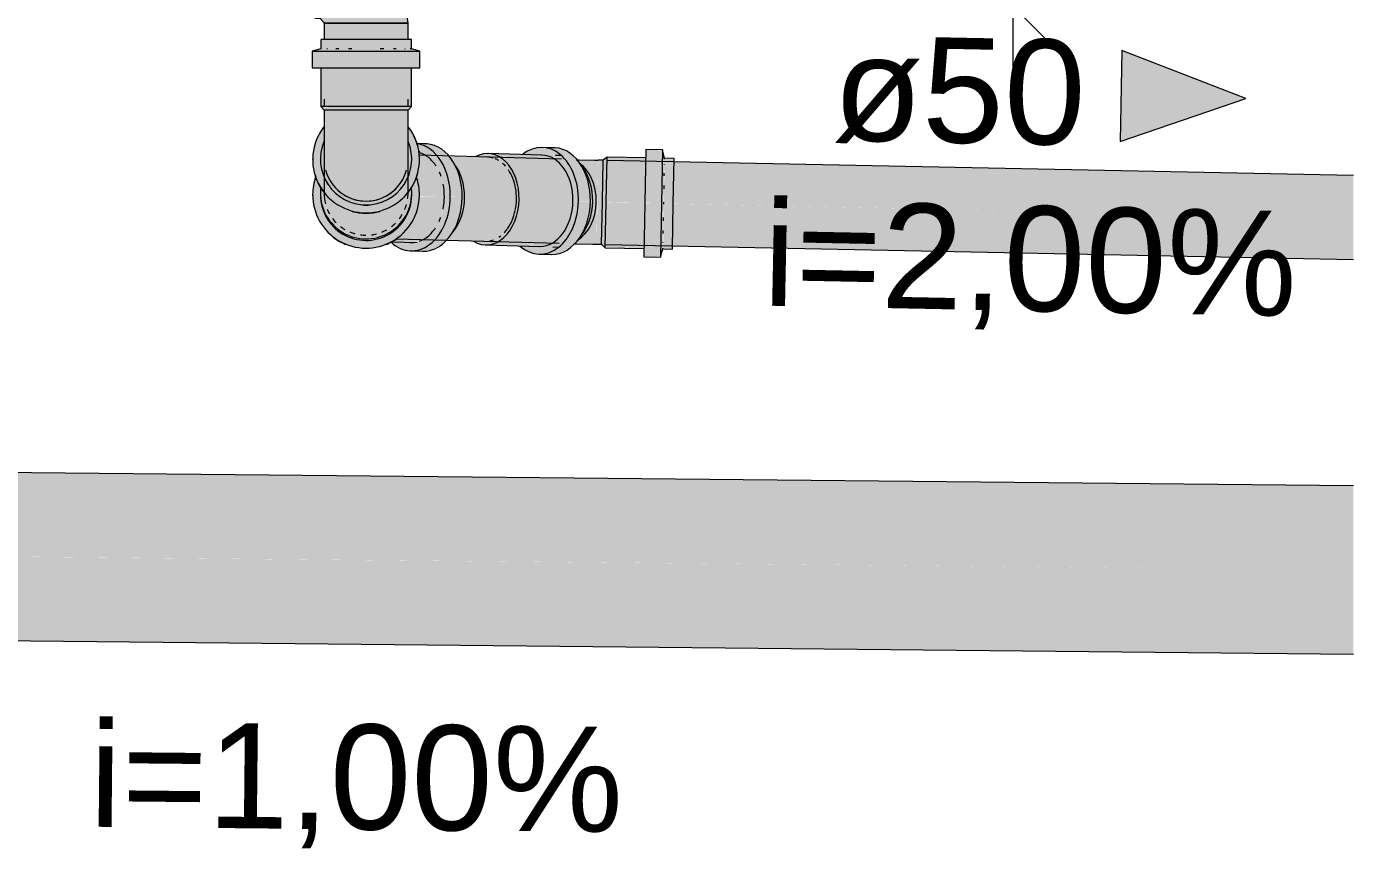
# Model space of a CAD drawing. Header units: metres. Extents: x 42.1 to 94.3, y -3.4 to 61.2.
# Drawn here: x 69.644 to 70.434, y -0.501 to -0.012 of the extents above; entities that cross this region are included whole.
import ezdxf

# ---------------------------------------------------------------- set-up
doc = ezdxf.new("R2010")
doc.units = ezdxf.units.M
for name, color, linetype, lineweight in [('A-ANNO-DIMS', 7, 'Continuous', 5), ('A-ANNO-DIMS-25', 7, 'Continuous', 5), ('P-PIPE', 7, 'Continuous', 5), ('P-PIPE-IDEN', 7, 'Continuous', 5)]:
    doc.layers.add(name, color=color, linetype=linetype, lineweight=lineweight)
doc.styles.add('Arial', font='arial.ttf', dxfattribs={"height": 0.0625})
doc.dimstyles.new('Diagonal_-_2_5_mm_Arial_-_Preto', dxfattribs={"dimscale": 0.3048, "dimtxt": 0.063766, "dimasz": 0.246063, "dimexe": 0.19685, "dimexo": 0.123031, "dimgap": 0.04101, "dimtad": 1, "dimrnd": 0.01, "dimzin": 0, "dimdsep": 46, "dimtxsty": 'Arial', "dimblk1": 'OBLIQUE', "dimblk2": 'OBLIQUE', "dimsah": 1, "dimcen": 0.09, "dimdle": 0.19685, "dimazin": 0, "dimtfac": 1, "dimtdec": 4, "dimtix": 1, "dimtmove": 0, "dimatfit": 3, "dimfxl": 1, "dimtvp": 1, "dimtolj": 1, "dimtzin": 0, "dimarcsym": 2})

# ---------------------------------------------------------------- blocks, each defined once
blk = doc.blocks.new('Joelho 45_90 - Serie Normal - Esgoto - MEP - Tigre - Standard-4206662-DD')
at = {"layer": 'P-PIPE', "true_color": 0xf5ebeb}
h = blk.add_hatch(color=7, dxfattribs=at)
h.paths.add_polyline_path([(45.81108, -0.05979), (45.83767, -0.05979), (45.83767, -0.03679), (45.81085, -0.03679), (45.81104, -0.05539)])
h.paths.add_polyline_path([(45.81073, -0.02559), (45.81175, -0.02556), (45.82192, -0.02551), (45.82739, -0.02549), (45.83767, -0.02549), (45.83767, -0.01979), (45.81067, -0.01979), (45.81073, -0.02549)])
h = blk.add_hatch(color=7, dxfattribs=at)
h.paths.add_polyline_path([(45.86426, -0.05979), (45.86426, -0.03679), (45.83767, -0.03679), (45.83767, -0.05979), (45.86375, -0.05979)])
h.paths.add_polyline_path([(45.86461, -0.02559), (45.86467, -0.01979), (45.83767, -0.01979), (45.83767, -0.02549), (45.86382, -0.02556), (45.86426, -0.02549)])
for points in [[(45.83288, -0.03679), (45.83767, -0.03679), (45.83767, -0.02679), (45.80616, -0.02679), (45.80567, -0.03679), (45.82973, -0.03679)], [(45.83288, -0.02679), (45.83767, -0.02679), (45.83767, -0.02549), (45.81067, -0.0256), (45.80676, -0.02679), (45.83191, -0.02679)], [(45.86728, -0.02679), (45.86858, -0.02663), (45.86359, -0.02556), (45.85339, -0.02551), (45.84795, -0.02549), (45.83767, -0.02549), (45.83767, -0.02679), (45.86581, -0.02679)], [(45.84861, -0.03679), (45.86967, -0.03679), (45.86918, -0.02679), (45.83767, -0.02679), (45.83767, -0.03679), (45.8469, -0.03679)], [(45.83767, -0.06199), (45.83767, -0.05979), (45.81108, -0.05979), (45.8134, -0.06199), (45.83729, -0.06199)], [(45.86177, -0.06199), (45.86229, -0.06199), (45.86426, -0.05979), (45.83767, -0.05979), (45.83782, -0.06199), (45.86166, -0.06199)], [(45.83767, -0.11598), (45.83767, -0.06499), (45.81305, -0.065), (45.81267, -0.07553), (45.81294, -0.09313), (45.81367, -0.09783), (45.81641, -0.10399), (45.82013, -0.10877), (45.82574, -0.11287), (45.83214, -0.11526), (45.83641, -0.11582)], [(45.83767, -0.11598), (45.84509, -0.11474), (45.85017, -0.11263), (45.85573, -0.10816), (45.85938, -0.10335), (45.86196, -0.09651), (45.86267, -0.08971), (45.86243, -0.0674), (45.86229, -0.06499), (45.83767, -0.06499), (45.83767, -0.11585)], [(45.83767, -0.11609), (45.83767, -0.11598), (45.83053, -0.11486), (45.82517, -0.11263), (45.81961, -0.10816), (45.82079, -0.10938), (45.82574, -0.11297), (45.83157, -0.11528), (45.83688, -0.11598)], [(45.83767, -0.11609), (45.84515, -0.11482), (45.85047, -0.11251), (45.85573, -0.10827), (45.85518, -0.10879), (45.84934, -0.11298), (45.8432, -0.11526), (45.83767, -0.11598)]]:
    blk.add_hatch(color=7, dxfattribs=at).paths.add_polyline_path(points)
h = blk.add_hatch(color=7, dxfattribs=at)
h.paths.add_polyline_path([(45.82176, -0.06499), (45.83767, -0.06499), (45.83767, -0.06199), (45.81602, -0.06199), (45.81602, -0.06499), (45.8216, -0.06499)])
h.paths.add_polyline_path([(45.8134, -0.06499), (45.81602, -0.06499), (45.8158, -0.06199), (45.81305, -0.06199), (45.81305, -0.06499)])
h = blk.add_hatch(color=7, dxfattribs=at)
h.paths.add_polyline_path([(45.86081, -0.06499), (45.86229, -0.06499), (45.86229, -0.06199), (45.86081, -0.06199), (45.86081, -0.06365)])
h.paths.add_polyline_path([(45.85087, -0.06499), (45.86081, -0.06499), (45.86081, -0.06199), (45.83767, -0.06199), (45.83767, -0.06499), (45.85017, -0.06499)])
at = {"layer": 'P-PIPE'}
for p, q in [((45.81067, -0.01979), (45.81067, -0.02564)), ((45.83767, -0.01979), (45.81067, -0.01979)), ((45.86467, -0.01979), (45.83767, -0.01979)), ((45.86467, -0.02589), (45.86467, -0.01979)), ((45.81067, -0.02549), (45.80567, -0.02679)), ((45.80567, -0.02679), (45.80567, -0.03679)), ((45.80567, -0.02679), (45.83767, -0.02679)), ((45.81108, -0.02549), (45.81067, -0.02549)), ((45.81463, -0.02549), (45.81429, -0.02549)), ((45.82137, -0.02549), (45.8197, -0.02549)), ((45.82921, -0.02549), (45.82717, -0.02549)), ((45.83767, -0.02679), (45.86967, -0.02679)), ((45.84817, -0.02549), (45.84613, -0.02549)), ((45.85565, -0.02549), (45.85397, -0.02549)), ((45.86105, -0.02549), (45.86071, -0.02549)), ((45.86467, -0.02549), (45.86401, -0.02549)), ((45.86967, -0.02679), (45.86467, -0.02549)), ((45.86967, -0.03679), (45.86967, -0.02679)), ((45.80567, -0.03679), (45.83767, -0.03679)), ((45.81067, -0.03679), (45.81067, -0.05979)), ((45.83767, -0.03679), (45.86967, -0.03679)), ((45.86467, -0.05979), (45.86467, -0.03679)), ((45.81067, -0.05979), (45.81267, -0.06199)), ((45.83767, -0.05979), (45.81067, -0.05979)), ((45.81267, -0.06199), (45.81267, -0.06499)), ((45.83767, -0.06199), (45.81267, -0.06199)), ((45.86467, -0.05979), (45.83767, -0.05979)), ((45.86267, -0.06199), (45.83767, -0.06199)), ((45.86267, -0.06199), (45.86467, -0.05979)), ((45.86267, -0.06499), (45.86267, -0.06199)), ((45.81267, -0.09099), (45.81267, -0.09109)), ((45.86267, -0.09109), (45.86267, -0.09099))]:
    blk.add_line(p, q, dxfattribs=at)
at = {"layer": 'P-PIPE', "flags": 128}
for points in [[(45.81267, -0.06499), (45.81267, -0.07488), (45.81267, -0.08328), (45.81267, -0.08893), (45.81267, -0.09099)], [(45.86267, -0.09099), (45.86267, -0.08884), (45.86267, -0.08311), (45.86267, -0.07465), (45.86267, -0.06499)]]:
    blk.add_lwpolyline(points, dxfattribs=at)
at = {"layer": 'P-PIPE'}
for centre, major_axis, start_param, end_param in [((45.83767, -0.09099), (0.025, 0), 3.403392, 4.712389), ((45.83767, -0.09099), (0.025, 0), 3.403392, 4.712389), ((45.83767, -0.09099), (-0.025, 0), 1.570796, 2.879793), ((45.83767, -0.09099), (0.025, 0), 4.712389, 6.021386), ((45.83767, -0.09109), (0.025, 0), 3.665191, 4.712389), ((45.83767, -0.09109), (0.025, 0), 4.712389, 5.759587)]:
    blk.add_ellipse(centre, major_axis=major_axis, ratio=0.9998, start_param=start_param, end_param=end_param, dxfattribs=at)
blk = doc.blocks.new('Luva Simples para Conexão - Serie Normal - Esgoto - MEP - Tigre - Standard-V45-DD')
at = {"layer": 'P-PIPE', "true_color": 0xf5ebeb}
for points in [[(45.83767, -0.12302), (45.83767, -0.11839), (45.82837, -0.11675), (45.82277, -0.11377), (45.81939, -0.11125), (45.81724, -0.10877), (45.81379, -0.10392), (45.81107, -0.09674), (45.81078, -0.09472), (45.8106, -0.08969), (45.81088, -0.08647), (45.8114, -0.08405), (45.81278, -0.08072), (45.81239, -0.07264), (45.81013, -0.07533), (45.80635, -0.0857), (45.80661, -0.09746), (45.8103, -0.10732), (45.81723, -0.11558), (45.82679, -0.1211), (45.83561, -0.12265)], [(45.83767, -0.12302), (45.84908, -0.12079), (45.85811, -0.11558), (45.86536, -0.10671), (45.86899, -0.09592), (45.86899, -0.0857), (45.86521, -0.07532), (45.86267, -0.07264), (45.86284, -0.08139), (45.86394, -0.08405), (45.86466, -0.08874), (45.86476, -0.09239), (45.86408, -0.09756), (45.86332, -0.09962), (45.86072, -0.1054), (45.85461, -0.1124), (45.84934, -0.11559), (45.84697, -0.11675), (45.84302, -0.11758), (45.83767, -0.11839), (45.83767, -0.1222)], [(45.83767, -0.11829), (45.84473, -0.11735), (45.85208, -0.11403), (45.85744, -0.10962), (45.86156, -0.10388), (45.86402, -0.09756), (45.86482, -0.09071), (45.86394, -0.08405), (45.86254, -0.08139), (45.86258, -0.08546), (45.86247, -0.09259), (45.86144, -0.09848), (45.85898, -0.10403), (45.85515, -0.10892), (45.84934, -0.11308), (45.84377, -0.11528), (45.83657, -0.11594), (45.83062, -0.11499), (45.82467, -0.11235), (45.81961, -0.10827), (45.8158, -0.10305), (45.81338, -0.09651), (45.81267, -0.09071), (45.8125, -0.08139), (45.8114, -0.08405), (45.81049, -0.09122), (45.8114, -0.09813), (45.81453, -0.10523), (45.81844, -0.11032), (45.82455, -0.11484), (45.83141, -0.11746), (45.83748, -0.11826)]]:
    blk.add_hatch(color=7, dxfattribs=at).paths.add_polyline_path(points)
h = blk.add_hatch(color=7, dxfattribs=at)
h.paths.add_polyline_path([(45.82679, -0.1211), (45.81816, -0.11627), (45.82241, -0.11923), (45.82517, -0.12041)])
h.paths.add_polyline_path([(45.83767, -0.12322), (45.83767, -0.12302), (45.82679, -0.1211), (45.82944, -0.12213), (45.83701, -0.12313)])
h.paths.add_polyline_path([(45.81723, -0.11558), (45.81001, -0.10679), (45.8065, -0.09746), (45.80725, -0.10036), (45.81013, -0.10732), (45.81602, -0.11459), (45.81681, -0.11524)])
h.paths.add_polyline_path([(45.80635, -0.0857), (45.80807, -0.08051), (45.80695, -0.0832)])
h.paths.add_polyline_path([(45.80635, -0.09674), (45.80635, -0.08571), (45.80587, -0.09142), (45.80628, -0.09592)])
h = blk.add_hatch(color=7, dxfattribs=at)
h.paths.add_polyline_path([(45.84855, -0.1211), (45.85456, -0.11822), (45.85748, -0.11594), (45.84908, -0.12079)])
h.paths.add_polyline_path([(45.83767, -0.12322), (45.84697, -0.12171), (45.84805, -0.12119), (45.83767, -0.12302)])
h.paths.add_polyline_path([(45.85811, -0.11558), (45.86036, -0.11364), (45.86546, -0.10671), (45.86856, -0.09883), (45.86839, -0.09839), (45.86504, -0.10732), (45.85819, -0.11548)])
h.paths.add_polyline_path([(45.86899, -0.0857), (45.86791, -0.08203), (45.86808, -0.0832), (45.86839, -0.08405)])
h.paths.add_polyline_path([(45.86899, -0.09674), (45.86934, -0.08983), (45.86899, -0.08915), (45.86899, -0.09648)])
h = blk.add_hatch(color=7, dxfattribs=at)
h.paths.add_polyline_path([(45.84471, -0.11736), (45.84697, -0.11675), (45.84855, -0.11577), (45.84559, -0.117)])
h.paths.add_polyline_path([(45.85127, -0.11464), (45.85614, -0.11106), (45.85516, -0.11166), (45.8516, -0.11439)])
h.paths.add_polyline_path([(45.86394, -0.09813), (45.86456, -0.09475), (45.86411, -0.09688), (45.86402, -0.09756)])
h.paths.add_polyline_path([(45.86487, -0.09109), (45.86429, -0.0857), (45.86434, -0.08709), (45.86486, -0.09099)])
h = blk.add_hatch(color=7, dxfattribs=at)
h.paths.add_polyline_path([(45.83767, -0.11839), (45.83748, -0.11826), (45.83735, -0.11834)])
h.paths.add_polyline_path([(45.83063, -0.11736), (45.82701, -0.11609), (45.82837, -0.11675), (45.8306, -0.11735)])
at = {"layer": 'P-PIPE'}
for p, q in [((45.80587, -0.09122), (45.80587, -0.09142)), ((45.81047, -0.09109), (45.81047, -0.0912)), ((45.81047, -0.09142), (45.81047, -0.09233)), ((45.86487, -0.0912), (45.86487, -0.09109)), ((45.86487, -0.09233), (45.86487, -0.09142)), ((45.86947, -0.09142), (45.86947, -0.09122))]:
    blk.add_line(p, q, dxfattribs=at)
for centre, major_axis, start_param, end_param in [((45.83767, -0.09122), (0.0318, 0), 2.491027, 4.712389), ((45.83767, -0.09142), (0.0318, 0), 2.667471, 2.879793), ((45.83767, -0.09142), (0.0318, 0), 2.484334, 2.523821), ((45.83767, -0.09122), (0.0318, 0), 4.712389, 6.933751), ((45.83767, -0.09142), (0.0318, 0), 0.617772, 0.657258), ((45.83767, -0.09142), (0.0318, 0), 0.261799, 0.473991), ((45.83767, -0.09109), (0.0272, 0), 2.746562, 4.712389), ((45.83767, -0.09109), (-0.0272, 0), 1.570796, 3.536623), ((45.83767, -0.09142), (0.0318, 0), 3.403392, 3.926991), ((45.83767, -0.09142), (0.0318, 0), 5.497787, 6.021386), ((45.83767, -0.0912), (0.0272, 0), 3.665191, 3.719688), ((45.83767, -0.09109), (0.025, 0), 3.665191, 4.712389), ((45.83767, -0.09109), (0.025, 0), 4.712389, 5.759587), ((45.83767, -0.0912), (0.0272, 0), 5.70509, 5.759587), ((45.83767, -0.0912), (0.0272, 0), 4.623395, 4.712389), ((45.83767, -0.0912), (-0.0272, 0), 1.570796, 1.65979), ((45.83767, -0.09142), (0.0318, 0), 4.45059, 4.712389), ((45.83767, -0.09142), (0.0318, 0), 4.712389, 4.974188)]:
    blk.add_ellipse(centre, major_axis=major_axis, ratio=0.9998, start_param=start_param, end_param=end_param, dxfattribs=at)
blk = doc.blocks.new('Joelho 45_90 - Serie Normal - Esgoto - MEP - Tigre - Standard-4206697-DD')
at = {"layer": 'P-PIPE', "true_color": 0xf5ebeb}
for points in [[(45.86495, -0.14565), (45.87082, -0.14449), (45.87638, -0.14115), (45.88135, -0.13552), (45.88506, -0.12818), (45.88715, -0.12027), (45.88774, -0.11216), (45.88715, -0.10512), (45.88487, -0.09728), (45.88065, -0.09003), (45.87676, -0.08582), (45.87133, -0.08269), (45.86793, -0.08209), (45.86839, -0.0832), (45.86947, -0.08728), (45.87038, -0.08753), (45.87546, -0.09071), (45.87956, -0.09552), (45.88208, -0.1007), (45.88381, -0.10746), (45.88418, -0.11479), (45.88329, -0.12168), (45.88146, -0.1273), (45.87779, -0.13342), (45.87387, -0.13734), (45.86925, -0.1399), (45.86495, -0.14065), (45.86359, -0.14049), (45.85262, -0.14035), (45.85367, -0.1415), (45.85911, -0.14463), (45.86006, -0.1448)], [(45.89492, -0.11359), (45.89364, -0.10267), (45.88924, -0.09243), (45.88344, -0.08582), (45.87648, -0.08231), (45.86793, -0.08209), (45.87133, -0.08269), (45.87737, -0.08647), (45.88179, -0.09155), (45.88495, -0.09743), (45.88721, -0.10589), (45.88785, -0.11339), (45.89428, -0.11358)], [(45.86495, -0.14565), (45.8763, -0.14514), (45.88361, -0.14115), (45.88962, -0.13383), (45.89346, -0.12455), (45.89492, -0.11359), (45.88783, -0.11359), (45.88673, -0.12262), (45.88468, -0.12943), (45.88076, -0.13639), (45.87597, -0.14143), (45.87082, -0.14449), (45.865, -0.14564)], [(45.85692, -0.13719), (45.85879, -0.13589), (45.8581, -0.1363), (45.85736, -0.13686)], [(45.865, -0.14065), (45.86495, -0.14052), (45.86495, -0.14065)]]:
    blk.add_hatch(color=7, dxfattribs=at).paths.add_polyline_path(points)
h = blk.add_hatch(color=7, dxfattribs=at)
h.paths.add_polyline_path([(45.89633, -0.11378), (45.89572, -0.10673), (45.89364, -0.09986), (45.89013, -0.09392), (45.8937, -0.10318), (45.89492, -0.11374)])
h.paths.add_polyline_path([(45.88431, -0.11344), (45.88352, -0.1055), (45.88141, -0.09912), (45.87839, -0.09388), (45.87416, -0.08971), (45.86947, -0.08728), (45.86912, -0.08729), (45.86936, -0.09269), (45.86856, -0.09883), (45.86783, -0.10099), (45.86768, -0.10193), (45.8686, -0.10541), (45.86947, -0.11302), (45.88372, -0.11342)])
h = blk.add_hatch(color=7, dxfattribs=at)
h.paths.add_polyline_path([(45.86553, -0.14055), (45.86994, -0.13967), (45.87457, -0.13692), (45.8793, -0.13138), (45.88187, -0.1262), (45.88374, -0.11907), (45.88431, -0.11344), (45.86936, -0.11328), (45.86781, -0.12241), (45.86682, -0.12483), (45.86409, -0.1298), (45.86088, -0.13402), (45.85749, -0.13689), (45.85571, -0.13814), (45.85335, -0.14011), (45.865, -0.14053)])
h.paths.add_polyline_path([(45.8895, -0.1341), (45.8906, -0.13289), (45.89389, -0.12654), (45.89565, -0.12051), (45.89633, -0.11378), (45.89487, -0.114), (45.89346, -0.12455), (45.88962, -0.13383)])
at = {"layer": 'P-PIPE'}
for p, q in [((45.87319, -0.08187), (45.86778, -0.08172)), ((45.86963, -0.08677), (45.86908, -0.08676)), ((45.85272, -0.14032), (45.86811, -0.14075)), ((45.86431, -0.14565), (45.87138, -0.14585))]:
    blk.add_line(p, q, dxfattribs=at)
for centre, major_axis, start_param, end_param in [((45.86522, -0.11366), (0.0009, 0.03199), 4.740665, 6.203405), ((45.87229, -0.11386), (0.0009, 0.03199), 4.740665, 6.345297), ((45.86522, -0.11366), (0.00076, 0.02699), 5.78791, 6.073591), ((45.86522, -0.11366), (0.00076, 0.02699), 5.491451, 5.787862), ((45.87724, -0.114), (0.00076, 0.02699), 4.740665, 5.577466), ((45.86522, -0.11366), (0.00076, 0.02699), 5.205922, 5.313895), ((45.86522, -0.11366), (0.00076, 0.02699), 4.740665, 5.024896), ((45.86522, -0.11366), (0.0009, 0.03199), 2.586621, 4.740665), ((45.87229, -0.11386), (0.0009, 0.03199), 3.035341, 4.740665), ((45.86522, -0.11366), (0.00076, 0.02699), 4.466387, 4.740665), ((45.87724, -0.114), (0.00076, 0.02699), 3.87717, 4.740665), ((45.86522, -0.11366), (0.00076, 0.02699), 4.167434, 4.266666), ((45.86522, -0.11366), (0.00076, 0.02699), 3.693467, 3.990161), ((45.84896, -0.1132), (0.00076, 0.02699), 3.616122, 3.743751), ((45.86522, -0.11366), (0.00076, 0.02699), 3.099577, 3.213075), ((45.86522, -0.11366), (0.00076, 0.02699), 3.409213, 3.693421)]:
    blk.add_ellipse(centre, major_axis=major_axis, ratio=0.706965, start_param=start_param, end_param=end_param, dxfattribs=at)
blk = doc.blocks.new('Luva Simples para Conexão - Serie Normal - Esgoto - MEP - Tigre - Standard-V46-DD')
at = {"layer": 'P-PIPE', "true_color": 0xf5ebeb}
for points in [[(45.83741, -0.14402), (45.84565, -0.14301), (45.85352, -0.13976), (45.86043, -0.13431), (45.86513, -0.12822), (45.86845, -0.11974), (45.86947, -0.11249), (45.86819, -0.1036), (45.86744, -0.10193), (45.86487, -0.10776), (45.86447, -0.10829), (45.86486, -0.11249), (45.86381, -0.11967), (45.86111, -0.12602), (45.85648, -0.13182), (45.85017, -0.13626), (45.84414, -0.1386), (45.83741, -0.13942), (45.83019, -0.13834), (45.82351, -0.13538), (45.81766, -0.13048), (45.81364, -0.12472), (45.81123, -0.11814), (45.81047, -0.1111), (45.81087, -0.10828), (45.80994, -0.10687), (45.80779, -0.10193), (45.80695, -0.10424), (45.80588, -0.112), (45.80689, -0.1202), (45.81, -0.1279), (45.815, -0.13452), (45.82154, -0.13963), (45.82919, -0.14287), (45.83288, -0.14339)], [(45.83745, -0.13851), (45.84525, -0.13734), (45.85197, -0.13431), (45.85711, -0.13023), (45.86121, -0.12488), (45.86395, -0.11813), (45.86485, -0.11135), (45.86437, -0.10841), (45.86267, -0.11063), (45.86248, -0.11287), (45.86166, -0.11823), (45.85853, -0.12488), (45.85433, -0.1298), (45.84934, -0.13333), (45.84394, -0.13552), (45.83745, -0.13631), (45.83041, -0.13516), (45.82499, -0.13286), (45.81985, -0.12885), (45.81592, -0.12364), (45.81347, -0.11759), (45.81267, -0.11063), (45.81085, -0.10841), (45.81058, -0.112), (45.81171, -0.11905), (45.81426, -0.12506), (45.81879, -0.13079), (45.8243, -0.13494), (45.831, -0.13761), (45.83741, -0.13851)], [(45.83745, -0.13942), (45.84549, -0.13815), (45.85188, -0.13529), (45.85732, -0.13087), (45.86152, -0.12506), (45.86401, -0.11858), (45.86369, -0.11903), (45.86067, -0.12568), (45.85623, -0.1311), (45.85017, -0.13535), (45.84414, -0.13769), (45.8369, -0.13844), (45.82997, -0.13734), (45.82317, -0.13421), (45.81816, -0.13023), (45.81383, -0.1243), (45.81127, -0.11759), (45.81181, -0.1202), (45.814, -0.12563), (45.81828, -0.1313), (45.82466, -0.136), (45.83096, -0.13851), (45.83741, -0.13942)]]:
    blk.add_hatch(color=7, dxfattribs=at).paths.add_polyline_path(points)
h = blk.add_hatch(color=7, dxfattribs=at)
h.paths.add_polyline_path([(45.83741, -0.14402), (45.84294, -0.14379), (45.84414, -0.14319), (45.83745, -0.14402)])
h.paths.add_polyline_path([(45.83741, -0.14402), (45.83041, -0.14324), (45.83288, -0.14375)])
h.paths.add_polyline_path([(45.8493, -0.14153), (45.85375, -0.13976), (45.85304, -0.14001), (45.84934, -0.14151)])
h.paths.add_polyline_path([(45.82554, -0.14132), (45.82154, -0.13963), (45.82204, -0.14002), (45.82388, -0.1407)])
h.paths.add_polyline_path([(45.85997, -0.1349), (45.86196, -0.13293), (45.86253, -0.13162), (45.86043, -0.13431)])
h.paths.add_polyline_path([(45.815, -0.13452), (45.81134, -0.12993), (45.814, -0.13353), (45.81479, -0.13431)])
h.paths.add_polyline_path([(45.86508, -0.12835), (45.86788, -0.12217), (45.86751, -0.12262), (45.86513, -0.12822)])
h.paths.add_polyline_path([(45.81, -0.1279), (45.80756, -0.12256), (45.8077, -0.12306)])
at = {"layer": 'P-PIPE'}
for p, q in [((45.80587, -0.11223), (45.80587, -0.11243)), ((45.81047, -0.11132), (45.81047, -0.11223)), ((45.86487, -0.11223), (45.86487, -0.11132)), ((45.86947, -0.11243), (45.86947, -0.11223))]:
    blk.add_line(p, q, dxfattribs=at)
for centre, major_axis, start_param, end_param in [((45.83767, -0.11223), (0.0318, 0), 2.805047, 3.13331), ((45.83767, -0.11223), (0.0318, 0), 6.274903, 6.618698), ((45.83767, -0.11132), (0.0272, 0), 3.028431, 3.13331), ((45.83767, -0.11132), (0.0272, 0), 6.274903, 6.396464), ((45.83767, -0.11223), (0.0318, 0), 3.13331, 6.274903), ((45.83767, -0.11243), (0.0318, 0), 3.13331, 3.179959), ((45.83767, -0.11132), (0.0272, 0), 3.13331, 6.274903), ((45.83767, -0.11223), (0.0272, 0), 3.13331, 6.274903), ((45.83767, -0.11132), (0.025, 0), 3.141593, 3.39511), ((45.83767, -0.11132), (0.025, 0), 5.886321, 6.013103), ((45.83767, -0.11132), (0.025, 0), 6.148121, 6.274903), ((45.83767, -0.11243), (0.0318, 0), 6.274903, 6.283185), ((45.83767, -0.11132), (0.025, 0), 3.530127, 3.656909), ((45.83767, -0.11132), (0.025, 0), 5.624522, 5.751304), ((45.83767, -0.11132), (0.025, 0), 3.791926, 3.918708), ((45.83767, -0.11132), (0.025, 0), 4.053726, 4.180508), ((45.83767, -0.11132), (0.025, 0), 5.100923, 5.227705), ((45.83767, -0.11132), (0.025, 0), 5.362723, 5.489505), ((45.83767, -0.11243), (0.0318, 0), 4.065203, 4.315207), ((45.83767, -0.11132), (0.025, 0), 4.315525, 4.442307), ((45.83767, -0.11132), (0.025, 0), 4.577324, 4.704107), ((45.83767, -0.11132), (0.025, 0), 4.839124, 4.965906), ((45.83767, -0.11243), (0.0318, 0), 5.093491, 5.344571)]:
    blk.add_ellipse(centre, major_axis=major_axis, ratio=0.9998, start_param=start_param, end_param=end_param, dxfattribs=at)
blk = doc.blocks.new('Joelho 45_90 - Serie Normal - Esgoto - MEP - Tigre - Standard-V47-DD')
at = {"layer": 'P-PIPE', "true_color": 0xf5ebeb}
for points in [[(46.01365, -0.11719), (46.01413, -0.08589), (46.00428, -0.08526), (46.00365, -0.11699), (46.01354, -0.11718)], [(46.01495, -0.11725), (46.01531, -0.09017), (46.01427, -0.08628), (46.01376, -0.11719), (46.01485, -0.11725)], [(45.97545, -0.11648), (45.97591, -0.09204), (45.96298, -0.09155), (45.96479, -0.09378), (45.96653, -0.09492), (45.97032, -0.0995), (45.97263, -0.10394), (45.97427, -0.10999), (45.97475, -0.11646), (45.97528, -0.11648)], [(45.97475, -0.11646), (45.97425, -0.10988), (45.97201, -0.10275), (45.96983, -0.09863), (45.96583, -0.0944), (45.9653, -0.0944), (45.96766, -0.09763), (45.97063, -0.10388), (45.97216, -0.10993), (45.97263, -0.1164), (45.97451, -0.11646)], [(45.97845, -0.11654), (45.97891, -0.0921), (45.97594, -0.09217), (45.97554, -0.11648)], [(45.98065, -0.11657), (45.98092, -0.10331), (45.98115, -0.0902), (45.97894, -0.09217), (45.97862, -0.11654), (45.98065, -0.11657)], [(45.96877, -0.14139), (45.97496, -0.14127), (45.97528, -0.11648), (45.97475, -0.11648), (45.97358, -0.1243), (45.97156, -0.12994), (45.96885, -0.13447), (45.96462, -0.13849), (45.96286, -0.13983), (45.96193, -0.14132), (45.96805, -0.14138)], [(45.96343, -0.13917), (45.96611, -0.13734), (45.96978, -0.13309), (45.97216, -0.12883), (45.97405, -0.12262), (45.97475, -0.11646), (45.97262, -0.11646), (45.97155, -0.1243), (45.96971, -0.13006), (45.96658, -0.13557), (45.96402, -0.13849)], [(45.97796, -0.14133), (45.97828, -0.11654), (45.97545, -0.11654), (45.97499, -0.14127)], [(45.98012, -0.14334), (45.9804, -0.11656), (45.97845, -0.11654), (45.97803, -0.14139), (45.98012, -0.14334)], [(46.003, -0.14924), (46.01301, -0.14891), (46.01354, -0.11718), (46.00364, -0.11727), (46.00301, -0.14891)], [(46.01301, -0.14891), (46.01436, -0.14333), (46.01461, -0.13298), (46.01474, -0.12767), (46.01485, -0.11725), (46.01364, -0.11745), (46.01303, -0.14809)]]:
    blk.add_hatch(color=7, dxfattribs=at).paths.add_polyline_path(points)
h = blk.add_hatch(color=7, dxfattribs=at)
h.paths.add_polyline_path([(46.02065, -0.11737), (46.02116, -0.0906), (46.01544, -0.09073), (46.01539, -0.09174), (46.01525, -0.10147), (46.01515, -0.10687), (46.01505, -0.11726)])
h.paths.add_polyline_path([(46.00365, -0.11703), (46.0041, -0.09041), (45.98118, -0.09017), (45.98065, -0.11657), (46.00357, -0.11703)])
h = blk.add_hatch(color=7, dxfattribs=at)
h.paths.add_polyline_path([(46.0201, -0.14459), (46.02065, -0.11737), (46.01494, -0.11751), (46.01454, -0.14442)])
h.paths.add_polyline_path([(46.00311, -0.14409), (46.00348, -0.11702), (45.98065, -0.11679), (45.98022, -0.14342), (46.0031, -0.14409)])
at = {"layer": 'P-PIPE'}
for p, q in [((46.00428, -0.08526), (46.00365, -0.11699)), ((46.01428, -0.08546), (46.00428, -0.08526)), ((46.01428, -0.08546), (46.01365, -0.11719)), ((46.01548, -0.09048), (46.01428, -0.08546)), ((45.97895, -0.09175), (45.97595, -0.09169)), ((45.97845, -0.11654), (45.97895, -0.09175)), ((45.98119, -0.0898), (45.97895, -0.09175)), ((45.98065, -0.11657), (45.98119, -0.0898)), ((46.00418, -0.09026), (45.98119, -0.0898)), ((46.02118, -0.0906), (46.01533, -0.09048)), ((46.01541, -0.09433), (46.01541, -0.09399)), ((46.01547, -0.09109), (46.01548, -0.09048)), ((46.02065, -0.11737), (46.02118, -0.0906)), ((46.01527, -0.10101), (46.0153, -0.09934)), ((46.01512, -0.1088), (46.01516, -0.10678)), ((45.97795, -0.14174), (45.97845, -0.11654)), ((45.98011, -0.14379), (45.98065, -0.11657)), ((46.00365, -0.11699), (46.003, -0.14924)), ((46.01365, -0.11719), (46.013, -0.14944)), ((46.01493, -0.11793), (46.01495, -0.11725)), ((46.01495, -0.11725), (46.01496, -0.11658)), ((46.0201, -0.14459), (46.02065, -0.11737)), ((46.01474, -0.12776), (46.01478, -0.12573)), ((46.01459, -0.13528), (46.01462, -0.13359)), ((45.97495, -0.14168), (45.97795, -0.14174)), ((45.97795, -0.14174), (45.98011, -0.14379)), ((46.01448, -0.14074), (46.01448, -0.14039)), ((45.98011, -0.14379), (46.0031, -0.14425)), ((46.003, -0.14925), (46.013, -0.14944)), ((46.013, -0.14944), (46.0144, -0.14447)), ((46.01402, -0.14446), (46.0201, -0.14459)), ((46.0144, -0.14447), (46.01441, -0.14402))]:
    blk.add_line(p, q, dxfattribs=at)
at = {"layer": 'P-PIPE', "flags": 128}
for points in [[(45.96286, -0.0914), (45.96453, -0.09144), (45.97362, -0.09165), (45.97595, -0.09169)], [(45.9615, -0.14138), (45.96342, -0.14143), (45.97272, -0.14164), (45.97495, -0.14168)]]:
    blk.add_lwpolyline(points, dxfattribs=at)
at = {"layer": 'P-PIPE'}
for start_param, end_param in [(4.7241, 5.867603), (4.7241, 5.867603), (3.552602, 4.7241), (3.552602, 4.7241)]:
    blk.add_ellipse((45.95707, -0.11626), major_axis=(0.00071, 0.02499), ratio=0.706965, start_param=start_param, end_param=end_param, dxfattribs=at)
blk = doc.blocks.new('Luva Simples para Conexão - Serie Normal - Esgoto - MEP - Tigre - Standard-V48-DD')
at = {"layer": 'P-PIPE', "true_color": 0xf5ebeb}
for points in [[(45.94103, -0.14761), (45.94687, -0.1466), (45.95304, -0.14276), (45.95766, -0.13751), (45.96083, -0.1319), (45.96335, -0.12308), (45.96407, -0.11514), (45.96324, -0.10673), (45.96145, -0.10015), (45.95801, -0.09353), (45.9531, -0.0882), (45.94809, -0.08518), (45.9423, -0.08403), (45.93646, -0.08504), (45.93103, -0.08831), (45.94259, -0.0887), (45.94767, -0.08992), (45.95175, -0.09238), (45.95564, -0.09675), (45.95885, -0.10337), (45.96041, -0.1094), (45.96088, -0.11615), (45.95971, -0.1243), (45.95804, -0.12961), (45.95487, -0.13521), (45.9501, -0.13989), (45.94611, -0.14215), (45.94103, -0.14301), (45.92939, -0.14268), (45.92987, -0.14322), (45.93523, -0.14646)], [(45.97128, -0.11629), (45.97015, -0.1054), (45.96615, -0.09544), (45.96021, -0.08842), (45.95333, -0.08476), (45.9423, -0.08403), (45.94809, -0.08518), (45.9539, -0.08892), (45.95846, -0.09439), (45.9616, -0.1007), (45.96363, -0.1091), (45.96414, -0.11608), (45.97108, -0.11628)], [(45.90902, -0.14211), (45.91418, -0.14115), (45.91907, -0.1382), (45.92305, -0.13383), (45.92634, -0.12746), (45.92808, -0.12143), (45.92871, -0.11403), (45.92791, -0.10673), (45.92591, -0.1004), (45.92326, -0.09552), (45.91884, -0.09098), (45.91462, -0.08862), (45.91011, -0.08772), (45.90491, -0.0887), (45.90311, -0.08973), (45.91015, -0.08994), (45.91522, -0.09118), (45.91884, -0.09337), (45.92242, -0.09739), (45.92512, -0.1026), (45.92679, -0.109), (45.92712, -0.11615), (45.92618, -0.12262), (45.92399, -0.12871), (45.92171, -0.13273), (45.91797, -0.13666), (45.91366, -0.13911), (45.90902, -0.1399), (45.9017, -0.1397), (45.90419, -0.14115), (45.90646, -0.1416)], [(45.96089, -0.11605), (45.96006, -0.10785), (45.95812, -0.10151), (45.95564, -0.09675), (45.95175, -0.09238), (45.94716, -0.08961), (45.94221, -0.08863), (45.91011, -0.08772), (45.91565, -0.08906), (45.91972, -0.09155), (45.92355, -0.09584), (45.92675, -0.10246), (45.92831, -0.10849), (45.92879, -0.11514), (45.96038, -0.11603)], [(45.97263, -0.11638), (45.97211, -0.10933), (45.97015, -0.10241), (45.9669, -0.09655), (45.96688, -0.09695), (45.97015, -0.1054), (45.97128, -0.11634), (45.97198, -0.11636)], [(45.94112, -0.14301), (45.94611, -0.14215), (45.95081, -0.13948), (45.95539, -0.1343), (45.95843, -0.12836), (45.96025, -0.1217), (45.96089, -0.11605), (45.92879, -0.11514), (45.92786, -0.12262), (45.92543, -0.12961), (45.92206, -0.13506), (45.91871, -0.13858), (45.91402, -0.14124), (45.91042, -0.14215), (45.94103, -0.14301)], [(45.94103, -0.14761), (45.95235, -0.14724), (45.95967, -0.14349), (45.96592, -0.13595), (45.96983, -0.12631), (45.97106, -0.11628), (45.96412, -0.11629), (45.96321, -0.1243), (45.96081, -0.13195), (45.95711, -0.13849), (45.952, -0.14369), (45.94611, -0.14673), (45.94112, -0.1476)], [(45.96567, -0.13652), (45.96661, -0.13554), (45.97018, -0.12865), (45.97192, -0.12262), (45.97263, -0.11638), (45.97126, -0.11646), (45.96943, -0.12779), (45.96592, -0.13595)]]:
    blk.add_hatch(color=7, dxfattribs=at).paths.add_polyline_path(points)
at = {"layer": 'P-PIPE'}
for p, q in [((45.9497, -0.08424), (45.94256, -0.08403)), ((45.94243, -0.08863), (45.91033, -0.08772)), ((45.95417, -0.08896), (45.95042, -0.08886)), ((45.9088, -0.1421), (45.94089, -0.14301)), ((45.94076, -0.14761), (45.9479, -0.14781)), ((45.94888, -0.14324), (45.95263, -0.14334))]:
    blk.add_line(p, q, dxfattribs=at)
for centre, major_axis, start_param, end_param in [((45.90957, -0.11491), (0.00077, 0.02719), 4.7241, 6.668571), ((45.94166, -0.11582), (0.0009, 0.03179), 4.7241, 6.818495), ((45.9488, -0.11602), (0.0009, 0.03179), 4.7241, 6.357754), ((45.90957, -0.11491), (0.00071, 0.02499), 6.112537, 6.294896), ((45.90957, -0.11491), (0.00071, 0.02499), 5.906315, 6.033097), ((45.90957, -0.11491), (0.00071, 0.02499), 5.644515, 5.771297), ((45.94166, -0.11582), (0.00077, 0.02719), 4.7241, 6.294896), ((45.90957, -0.11491), (0.00071, 0.02499), 5.256764, 5.509498), ((45.90957, -0.11491), (0.00071, 0.02499), 4.994588, 5.247699), ((45.9534, -0.11615), (0.00077, 0.02719), 4.7241, 5.562322), ((45.90957, -0.11491), (0.00071, 0.02499), 4.73249, 4.985899), ((45.90957, -0.11491), (0.00077, 0.02719), 2.756769, 4.7241), ((45.90957, -0.11491), (0.00071, 0.02499), 4.470414, 4.7241), ((45.94166, -0.11582), (0.0009, 0.03179), 2.602043, 4.7241), ((45.94166, -0.11582), (0.00077, 0.02719), 3.153304, 4.7241), ((45.9488, -0.11602), (0.0009, 0.03179), 3.048402, 4.7241), ((45.9534, -0.11615), (0.00077, 0.02719), 3.878548, 4.7241), ((45.90957, -0.11491), (0.00071, 0.02499), 4.20832, 4.462301), ((45.90957, -0.11491), (0.00071, 0.02499), 3.81192, 3.938702), ((45.90957, -0.11491), (0.00071, 0.02499), 3.946155, 4.200501), ((45.90957, -0.11491), (0.00071, 0.02499), 3.270485, 3.415103), ((45.90957, -0.11491), (0.00071, 0.02499), 3.604286, 3.676902)]:
    blk.add_ellipse(centre, major_axis=major_axis, ratio=0.706965, start_param=start_param, end_param=end_param, dxfattribs=at)
blk = doc.blocks.new('Joelho 45_90 - Serie Normal - Esgoto - MEP - Tigre - Standard-V57-DD')
at = {"layer": 'P-PIPE', "true_color": 0xf5ebeb}
h = blk.add_hatch(color=7, dxfattribs=at)
h.paths.add_polyline_path([(45.80729, -0.00722), (45.84547, 0.03097), (45.82921, 0.04723), (45.79102, 0.00905), (45.80614, -0.00607)])
h.paths.add_polyline_path([(45.78303, 0.01704), (45.78593, 0.0198), (45.78996, 0.02389), (45.80171, 0.03558), (45.82122, 0.05522), (45.81719, 0.05925), (45.779, 0.02107), (45.78278, 0.01728)])
for points in [[(45.78749, 0.00551), (45.83274, 0.05076), (45.82567, 0.05784), (45.78042, 0.01258), (45.78672, 0.00628)], [(45.78042, 0.01258), (45.82499, 0.05744), (45.82113, 0.05513), (45.81845, 0.05232), (45.81421, 0.04815), (45.80247, 0.03634), (45.78237, 0.01591), (45.78102, 0.01361)], [(45.81026, -0.00736), (45.8456, 0.02816), (45.84547, 0.03097), (45.80729, -0.00722), (45.81009, -0.00735)], [(45.81238, -0.00948), (45.84773, 0.02587), (45.84561, 0.028), (45.81026, -0.00736), (45.81184, -0.00895)], [(45.84107, -0.01019), (45.86267, -0.01019), (45.86169, -0.00024), (45.85879, 0.00933), (45.85336, 0.01902), (45.84772, 0.02586), (45.81238, -0.00948), (45.81344, -0.01019), (45.83767, -0.01019)], [(45.85017, -0.01979), (45.86267, -0.01979), (45.86266, -0.01019), (45.81267, -0.01019), (45.81291, -0.01979), (45.84934, -0.01979)]]:
    blk.add_hatch(color=7, dxfattribs=at).paths.add_polyline_path(points)
at = {"layer": 'P-PIPE'}
for p, q in [((45.81719, 0.05925), (45.779, 0.02107)), ((45.78042, 0.01258), (45.82567, 0.05784)), ((45.82153, 0.0549), (45.81719, 0.05925)), ((45.82567, 0.05784), (45.82122, 0.05522)), ((45.83274, 0.05076), (45.82567, 0.05784)), ((45.78749, 0.00551), (45.83274, 0.05076)), ((45.81646, 0.05046), (45.81735, 0.05135)), ((45.81971, 0.05372), (45.82007, 0.05407)), ((45.80449, 0.0385), (45.80601, 0.04001)), ((45.81125, 0.04526), (45.81167, 0.04567)), ((45.81167, 0.04567), (45.81208, 0.04608)), ((45.84547, 0.03097), (45.82921, 0.04723)), ((45.79824, 0.03224), (45.79993, 0.03394)), ((45.79177, 0.02577), (45.79258, 0.02658)), ((45.79258, 0.02658), (45.79299, 0.02699)), ((45.80729, -0.00722), (45.84547, 0.03097)), ((45.84561, 0.028), (45.81026, -0.00736)), ((45.84561, 0.028), (45.84547, 0.03097)), ((45.84773, 0.02587), (45.84561, 0.028)), ((45.779, 0.02107), (45.78335, 0.01672)), ((45.78303, 0.01704), (45.78042, 0.01258)), ((45.78418, 0.01819), (45.78453, 0.01854)), ((45.7869, 0.02091), (45.78788, 0.02188)), ((45.78042, 0.01258), (45.78749, 0.00551)), ((45.79102, 0.00905), (45.80729, -0.00722)), ((45.80729, -0.00722), (45.81026, -0.00736)), ((45.81026, -0.00736), (45.81238, -0.00948)), ((45.81238, -0.00948), (45.81267, -0.01019)), ((45.81267, -0.01019), (45.81267, -0.01979)), ((45.86267, -0.01019), (45.81267, -0.01019)), ((45.81267, -0.01019), (45.86267, -0.01019)), ((45.86267, -0.01979), (45.86267, -0.01019))]:
    blk.add_line(p, q, dxfattribs=at)
at = {"layer": 'P-PIPE', "flags": 128}
blk.add_lwpolyline([(45.86267, -0.01019), (45.86071, 0.00383), (45.85496, 0.01677), (45.84773, 0.02587)], dxfattribs=at)
blk = doc.blocks.new('DIMBLOCK16-DD')
at = {"layer": 'A-ANNO-DIMS-25'}
for p, q in [((70.23115, 0.51), (70.23115, -0.06)), ((70.23115, 0.45), (69.92232, 0.45)), ((70.23115, 0.45), (70.29115, 0.45)), ((70.23115, 0), (66.98832, 0)), ((70.23115, 0), (70.29115, 0))]:
    blk.add_line(p, q, dxfattribs=at)
at = {"layer": 'A-ANNO-DIMS-25', "lineweight": 20}
for p, q in [((70.23115, 0.45), (70.19365, 0.4875)), ((70.23115, 0.45), (70.26865, 0.4125)), ((70.23115, 0), (70.19365, 0.0375)), ((70.23115, 0), (70.26865, -0.0375))]:
    blk.add_line(p, q, dxfattribs=at)
at = {"layer": 'A-ANNO-DIMS-25', "color": 0, "insert": (70.13751, 0.14063), "char_height": 0.0625, "width": 0.2024823, "attachment_point": 1, "rotation": 90, "line_spacing_factor": 0.941778, "style": 'Arial'}
blk.add_mtext('0,45', dxfattribs=at)
blk = doc.blocks.new('_Oblique')
at = {"color": 0, "linetype": 'ByBlock', "lineweight": -2}
blk.add_line((-0.5, -0.5), (0.5, 0.5), dxfattribs=at)
blk = doc.blocks.new('Anotacao_Tuboseta - Fluxo 1-2612753-DD')
at = {"layer": 'P-PIPE-IDEN'}
blk.add_hatch(color=256, dxfattribs=at).paths.add_polyline_path([(43.67165, -0.14754), (43.67263, -0.09345), (43.74645, -0.12184)])
for p, q in [((43.67263, -0.09345), (43.67165, -0.14754)), ((43.74645, -0.12184), (43.67263, -0.09345)), ((43.67165, -0.14754), (43.74645, -0.12184))]:
    blk.add_line(p, q, dxfattribs=at)

msp = doc.modelspace()

# ---------------------------------------------------------------- hatches: boundary and pattern name
at = {"layer": 'P-PIPE', "true_color": 0x804000}
for points in [[(69.93545, -0.11491), (69.93472, -0.10763), (69.9328, -0.10151), (69.9301, -0.09675), (69.92694, -0.09327), (69.9224, -0.09071), (69.91815, -0.08992), (69.89504, -0.08955), (69.89913, -0.09475), (69.90247, -0.10154), (69.90403, -0.10757), (69.90456, -0.11404), (69.93499, -0.1149)], [(70.43395, -0.12569), (70.43395, -0.10069), (70.02937, -0.09265), (70.02887, -0.11759), (70.31234, -0.12326)], [(69.84569, -0.13631), (69.8459, -0.13631), (69.8459, -0.12322), (69.83659, -0.12171), (69.83, -0.11896), (69.82341, -0.11391), (69.8209, -0.11063), (69.82117, -0.11341), (69.8219, -0.11814), (69.82464, -0.12432), (69.82852, -0.12922), (69.83375, -0.13311), (69.8398, -0.13551), (69.84567, -0.13631)], [(69.82425, -0.10359), (69.82405, -0.10301), (69.8242, -0.10349)], [(69.91744, -0.13991), (69.92224, -0.13893), (69.92694, -0.13591), (69.93002, -0.13259), (69.93291, -0.12741), (69.93476, -0.12138), (69.93547, -0.11491), (69.90453, -0.11404), (69.90341, -0.12223), (69.90149, -0.12803), (69.89835, -0.13342), (69.89427, -0.13827), (69.89346, -0.13923), (69.90698, -0.13961)], [(70.43395, -0.1507), (70.43395, -0.12569), (70.02887, -0.11763), (70.0284, -0.14259), (70.17046, -0.14543)], [(70.43395, -0.33555), (70.43395, -0.28555), (68.65719, -0.26792), (68.65683, -0.31778), (70.07592, -0.33197)], [(70.43395, -0.38556), (70.43395, -0.33555), (68.6567, -0.3179), (68.65624, -0.36778), (69.90698, -0.38029)]]:
    msp.add_hatch(color=36, dxfattribs=at).paths.add_polyline_path(points)
h = msp.add_hatch(color=36, dxfattribs=at)
h.paths.add_polyline_path([(69.8459, -0.13632), (69.85272, -0.13532), (69.8587, -0.13274), (69.86381, -0.1287), (69.86769, -0.12347), (69.8701, -0.11742), (69.87066, -0.11094), (69.86755, -0.11459), (69.8618, -0.11896), (69.85413, -0.12213), (69.8459, -0.12322), (69.8459, -0.13431)])
h.paths.add_polyline_path([(69.86851, -0.10592), (69.86951, -0.10465), (69.86905, -0.10522), (69.86868, -0.10569)])

# ---------------------------------------------------------------- linework, layer by layer
at = {"layer": 'P-PIPE'}
for p, q in [((69.8209, -0.05539), (69.8209, -0.05979)), ((69.8709, -0.05979), (69.8709, -0.05539)), ((69.8209, -0.09109), (69.8209, -0.11256)), ((69.8709, -0.11256), (69.8709, -0.09109)), ((69.96233, -0.09116), (69.87747, -0.08876)), ((70.43395, -0.10069), (69.98938, -0.0918)), ((69.86364, -0.13839), (69.96092, -0.14114)), ((69.98838, -0.14179), (70.43395, -0.1507)), ((70.43395, -0.28555), (68.60585, -0.26727)), ((68.60485, -0.36727), (70.43395, -0.38556))]:
    msp.add_line(p, q, dxfattribs=at)
for major_axis, start_param, end_param in [((0.025, 0), 3.665191, 4.712389), ((-0.025, 0), 1.570796, 2.617994)]:
    msp.add_ellipse((69.8459, -0.09109), major_axis=major_axis, ratio=0.9998, start_param=start_param, end_param=end_param, dxfattribs=at)

# ---------------------------------------------------------------- block references
for name in ['Joelho 45_90 - Serie Normal - Esgoto - MEP - Tigre - Standard-V57-DD', 'Joelho 45_90 - Serie Normal - Esgoto - MEP - Tigre - Standard-4206662-DD', 'Luva Simples para Conexão - Serie Normal - Esgoto - MEP - Tigre - Standard-V45-DD', 'Joelho 45_90 - Serie Normal - Esgoto - MEP - Tigre - Standard-4206697-DD', 'Luva Simples para Conexão - Serie Normal - Esgoto - MEP - Tigre - Standard-V48-DD', 'Joelho 45_90 - Serie Normal - Esgoto - MEP - Tigre - Standard-V47-DD', 'Luva Simples para Conexão - Serie Normal - Esgoto - MEP - Tigre - Standard-V46-DD']:
    msp.add_blockref(name, (24.00823, 0), dxfattribs=at)
at = {"layer": 'P-PIPE-IDEN', "rotation": 359.89128253366}
msp.add_blockref('Anotacao_Tuboseta - Fluxo 1-2612753-DD', (26.62363, 0.14992), dxfattribs=at)

# ---------------------------------------------------------------- texts
at = {"layer": 'P-PIPE-IDEN', "char_height": 0.0625, "attachment_point": 1, "style": 'Arial'}
for s, insert, width, rotation in [('ø50', (70.12464, -0.01727), 0.1803797, 358.85424), ('i=2,00%', (70.08315, -0.11571), 0.3828058, 358.85424), ('i=1,00%', (69.68143, -0.42584), 0.3828058, 359.42706)]:
    msp.add_mtext(s, dxfattribs=dict(at, insert=insert, width=width, rotation=rotation))

# ---------------------------------------------------------------- dimensions: what is measured, and where the dimension line sits
at = {"layer": 'A-ANNO-DIMS'}
dim = msp.add_linear_dim(base=(70.23115, 0), p1=(69.88482, 0.45), p2=(66.95082, 0), angle=90, dimstyle='Diagonal_-_2_5_mm_Arial_-_Preto', override={"dimpost": '<>', "dimfxl": 2.968305}, dxfattribs=at)
dim.commit()
dim.dimension.update_dxf_attribs({"geometry": 'DIMBLOCK16-DD', "text_midpoint": (70.18674, 0.225)})

doc.saveas('drawing.dxf')
